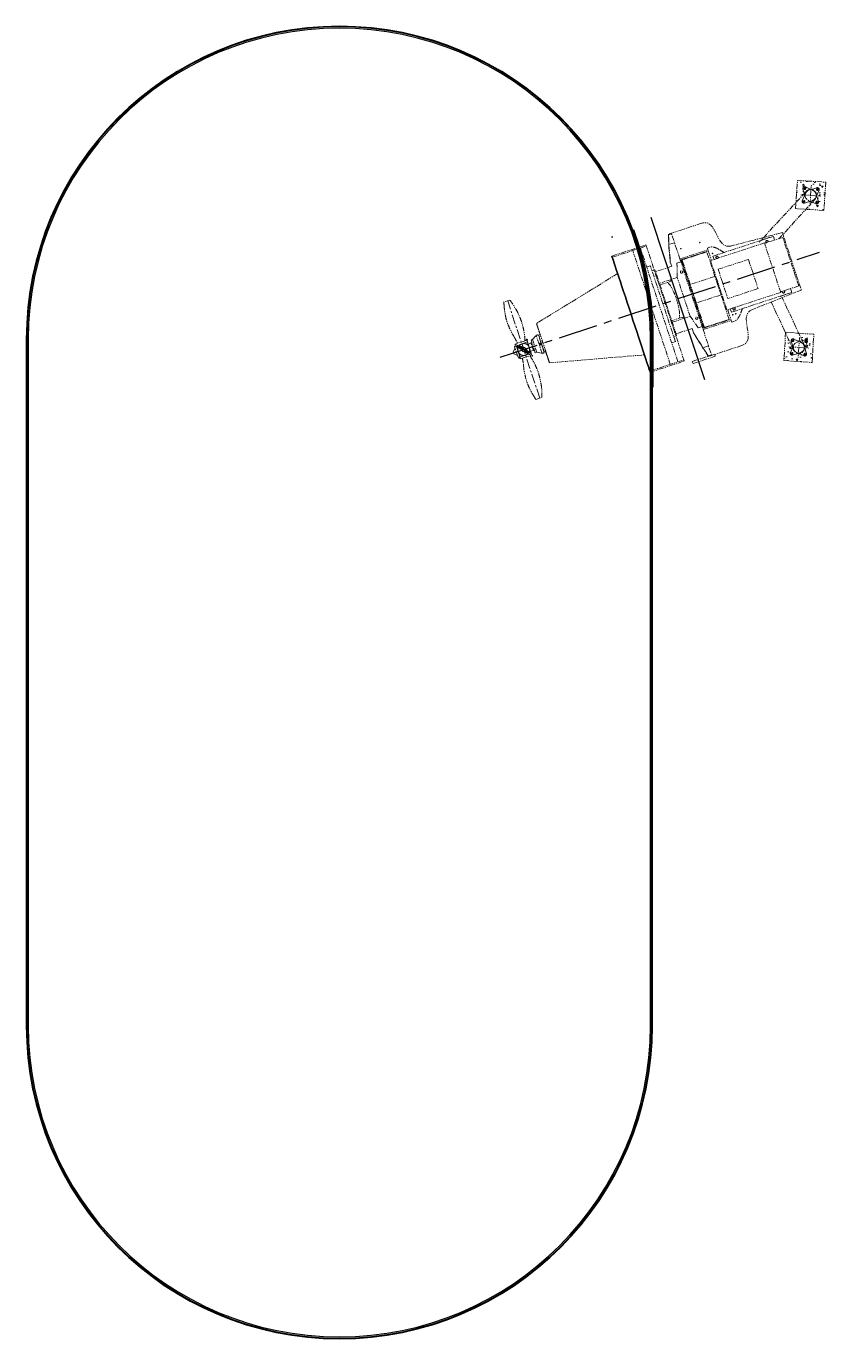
# Model space of a CAD drawing. Extents: x -1514 to 718, y -107 to 716.
# Drawn here: x -1514 to -1207, y 211 to 716 of the extents above.
import ezdxf

# ---------------------------------------------------------------- set-up
doc = ezdxf.new("R2010")
doc.units = 0
doc.header["$LTSCALE"] = 12
doc.header["$MEASUREMENT"] = 0
for name, pattern in [('CENTER', [2, 1.25, -0.25, 0.25, -0.25]), ('HIDDEN', [0.375, 0.25, -0.125]), ('PHANTOM2', [1.25, 0.625, -0.125, 0.125, -0.125, 0.125, -0.125])]:
    doc.linetypes.add(name, pattern=pattern)
for name, color, linetype, lineweight in [('AM_11', 92, 'PHANTOM2', 25), ('AM_7', 142, 'CENTER', 25), ('Equipment-AM_0', 7, 'CONTINUOUS', 50), ('Equipment-AM_11', 92, 'PHANTOM2', 25), ('Equipment-AM_2', 5, 'CONTINUOUS', 50), ('Equipment-AM_3', 6, 'HIDDEN', 25)]:
    doc.layers.add(name, color=color, linetype=linetype, lineweight=lineweight)
doc.layers.add('SHELL', color=40, linetype='CONTINUOUS')
doc.layers.add('TEXT', color=4, linetype='CONTINUOUS')

# ---------------------------------------------------------------- blocks, each defined once
blk = doc.blocks.new('A$C7E8F1151')
at = {"layer": 'AM_11', "lineweight": 18, "ltscale": 0.25}
h = blk.add_hatch(dxfattribs=at)
h.set_pattern_fill('AR-CONC', color=256, style=0)
h.set_pattern_definition([(50, (-256.126, -601.178), (7.1726, -0.62752), [0.75, -8.25]), (355, (-256.126, -601.178), (-1.387513, 7.52192), [0.6, -6.6]), (100.4514, (-255.528, -601.23), (5.78509, 6.8944), [0.6374, -7.01142]), (46.1842, (-256.126, -599.178), (10.67241, -1.65519), [1.125, -12.375]), (96.6356, (-255.236, -599.316), (9.34662, 9.74119), [0.9561, -10.51714]), (351.1842, (-256.126, -599.178), (9.34662, 9.74119), [0.9, -9.9]), (21, (-255.126, -599.678), (5.96907, -4.02619), [0.75, -8.25]), (326, (-255.126, -599.678), (2.433153, 7.2515), [0.6, -6.6]), (71.4514, (-254.6284, -600.013), (8.402224, 3.22531), [0.6374, -7.01142]), (37.5, (-256.1259, -601.1777), (0.1215986, 3.3289385), [0, -6.52, 0, -6.7, 0, -6.625]), (7.5, (-256.126, -601.1777), (2.630695, 3.944117), [0, -3.82, 0, -6.37, 0, -2.525]), (327.5, (-258.356, -601.1777), (5.338224, -0.225549), [0, -2.5, 0, -7.8, 0, -10.35]), (317.5, (-259.356, -601.1777), (5.831862, 1.00105), [0, -3.25, 0, -5.18, 0, -7.35])])
h.paths.add_polyline_path([(247.41, 65.65), (250.45, 71.21, 0.048096), (250.36, 71.53), (249.75, 73.05, -0.660247), (250.67, 73.97), (252.19, 73.36, 0.095714), (252.84, 73.24), (252.84, 73.13, -0.414201), (255.11, 70.87), (255.21, 70.87, 0.095714), (255.33, 70.21), (255.94, 68.7, -0.660247), (255.02, 67.78), (253.96, 68.2), (252.44, 65.44), (258.28, 65.44), (258.28, 76.31), (247.41, 76.31)])
h.paths.add_polyline_path([(255.64, 73.31, -1), (254.93, 73.31, -1)], flags=16)
h = blk.add_hatch(dxfattribs=at)
h.set_pattern_fill('AR-CONC', color=256, style=0)
h.set_pattern_definition([(50, (-256.126, -601.178), (7.1726, -0.62752), [0.75, -8.25]), (355, (-256.126, -601.178), (-1.38751, 7.52192), [0.6, -6.6]), (100.4514, (-255.528, -601.23), (5.78509, 6.8944), [0.6374, -7.01142]), (46.1842, (-256.126, -599.178), (10.67241, -1.65519), [1.125, -12.375]), (96.6356, (-255.236, -599.316), (9.34662, 9.74119), [0.9561, -10.51714]), (351.1842, (-256.126, -599.178), (9.34662, 9.74119), [0.9, -9.9]), (21, (-255.126, -599.678), (5.96907, -4.02619), [0.75, -8.25]), (326, (-255.126, -599.678), (2.43315, 7.2515), [0.6, -6.6]), (71.4514, (-254.6284, -600.013), (8.402224, 3.22531), [0.6374, -7.01142]), (37.5, (-256.1259, -601.1777), (0.1215986, 3.3289385), [0, -6.52, 0, -6.7, 0, -6.625]), (7.5, (-256.126, -601.1777), (2.630695, 3.944117), [0, -3.82, 0, -6.37, 0, -2.525]), (327.5, (-258.356, -601.1777), (5.338224, -0.225549), [0, -2.5, 0, -7.8, 0, -10.35]), (317.5, (-259.356, -601.1777), (5.831862, 1.00105), [0, -3.25, 0, -5.18, 0, -7.35])])
h.paths.add_polyline_path([(248.09, 6.83), (258.97, 6.83), (258.97, 17.7), (252.06, 17.7), (254.36, 14.82), (255.71, 15.36, -0.660247), (256.63, 14.44), (256.02, 12.92, 0.095714), (255.89, 12.26), (255.78, 12.26, -0.414172), (253.53, 10.01), (253.53, 9.9, 0.095714), (252.87, 9.78), (251.35, 9.17, -0.660247), (250.43, 10.09), (251.04, 11.6, 0.0164), (251.08, 11.71), (248.09, 15.39)])
h.paths.add_polyline_path([(255.62, 9.82, -1), (256.32, 9.82, -1)], flags=16)
for p, q in [((143.75, 80.51), (145.24, 81.14)), ((145.49, 81.76), (143.86, 77.75)), ((146.18, 81.48), (145.49, 81.76)), ((146.5, 82.27), (146.23, 81.61)), ((146.23, 81.61), (149.57, 80.26)), ((146.5, 82.27), (150.36, 80.71)), ((157.67, 83.1), (193.87, 77.62)), ((178.9, 40.58), (196.51, 84.16)), ((196.33, 83.72), (209.11, 78.56)), ((196.51, 84.16), (209.28, 79)), ((143.75, 80.51), (143.48, 79.85)), ((143.48, 79.85), (144.12, 78.37)), ((144.31, 77.57), (143.86, 77.75)), ((144.24, 76.68), (144.41, 77.11)), ((148.44, 74.99), (144.24, 76.68)), ((148.7, 75.64), (144.86, 77.2)), ((145.13, 78.88), (145.61, 80.07)), ((150.07, 75.98), (149.01, 76.41)), ((149.81, 78.37), (149.33, 77.18)), ((152, 79.6), (150.05, 74.78)), ((151.18, 78.72), (150.07, 75.98)), ((150.07, 75.98), (150.14, 75.91)), ((151.18, 78.72), (150.12, 79.15)), ((151.27, 78.72), (150.14, 75.91)), ((150.46, 75.78), (150.14, 75.91)), ((150.23, 79.99), (150.43, 79.91)), ((150.57, 80.25), (150.43, 79.91)), ((152.53, 79.38), (150.58, 74.57)), ((151.18, 78.72), (151.27, 78.72)), ((151.6, 78.59), (151.27, 78.72)), ((154.63, 79.68), (151.88, 72.89)), ((152.53, 79.38), (152, 79.6)), ((152.53, 79.38), (154.63, 79.68)), ((155.43, 79.36), (152.69, 72.57)), ((155.39, 79.06), (152.87, 72.8)), ((154.77, 79.62), (154.63, 79.68)), ((155.37, 79), (155.3, 79.03)), ((155.43, 79.36), (155.36, 79.39)), ((155.39, 79.06), (155.99, 78.89)), ((204, 80.63), (186.74, 37.91)), ((206.88, 79.46), (189.62, 36.75)), ((191.67, 35.42), (209.28, 79)), ((214.47, 78.09), (209.98, 66.96)), ((212.7, 79.74), (212.38, 78.94)), ((212.38, 78.94), (218.42, 76.5)), ((212.7, 79.74), (221.06, 76.36)), ((215.73, 66.46), (219.54, 75.91)), ((218.51, 76.61), (216.11, 73.54)), ((216.11, 73.42), (218.41, 76.37)), ((218.41, 76.37), (218.51, 76.61)), ((219.54, 75.91), (218.41, 76.37)), ((230.96, 71.58), (218.51, 76.61)), ((221.06, 76.36), (220.79, 75.69)), ((148.44, 74.99), (148.7, 75.64)), ((150.58, 74.57), (150.05, 74.78)), ((150.58, 74.57), (151.88, 72.89)), ((152.03, 72.83), (151.88, 72.89)), ((152.69, 72.57), (152.61, 72.6)), ((152.89, 72.87), (152.82, 72.9)), ((152.87, 72.8), (153.41, 72.51)), ((205.39, 71.78), (193.89, 43.31)), ((205.39, 71.78), (204, 72.34)), ((212.16, 67.93), (216.11, 73.42)), ((216.11, 73.54), (212.26, 68.19)), ((218.19, 72.57), (216.11, 73.42)), ((250.83, 71.91), (241.07, 54.07)), ((249.02, 70.87), (256.67, 70.87)), ((249.75, 73.05), (250.36, 71.53)), ((250.87, 73.31), (249.93, 73.31)), ((250.4, 73.78), (250.4, 72.85)), ((251.24, 73.74), (250.67, 73.97)), ((250.67, 73.97), (252.19, 73.36)), ((252.84, 66.99), (252.84, 74.76)), ((253.5, 73.36), (255.02, 73.97)), ((254.82, 73.31), (255.76, 73.31)), ((255.29, 73.78), (255.29, 72.85)), ((255.94, 73.05), (255.29, 71.41)), ((255.33, 71.53), (255.94, 73.05)), ((181.54, 47.12), (151.7, 68.33)), ((205.71, 69.41), (195.76, 44.8)), ((204.61, 69.85), (205.71, 69.41)), ((205.02, 39.96), (215.73, 66.46)), ((211.51, 66.34), (205.45, 68.79)), ((205.56, 40.25), (215.91, 65.88)), ((213.82, 65.94), (210.4, 61.69)), ((212.16, 67.93), (211.51, 66.34)), ((212.26, 68.19), (212.16, 67.93)), ((216.15, 65.61), (212.43, 56.41)), ((215.28, 65.35), (213.82, 65.94)), ((215.73, 66.46), (226.24, 62.22)), ((215.91, 65.88), (225.48, 62.01)), ((225.42, 61.87), (216.15, 65.61)), ((254.78, 69.71), (245.15, 52.11)), ((250.36, 70.21), (249.75, 68.7)), ((250.87, 68.43), (249.93, 68.43)), ((250.4, 67.96), (250.4, 68.9)), ((250.67, 67.78), (252.19, 68.38)), ((253.5, 68.38), (255.02, 67.78)), ((254.82, 68.43), (255.76, 68.43)), ((255.29, 67.96), (255.29, 68.9)), ((255.94, 68.7), (255.33, 70.21)), ((140.92, 60.04), (138.62, 60.97)), ((207.58, 62.15), (203.45, 63.82)), ((203.68, 64.41), (207.82, 62.74)), ((210.4, 61.69), (204.5, 47.09)), ((207.58, 62.15), (207.82, 62.74)), ((207.82, 62.74), (210.4, 61.69)), ((215.75, 65.37), (211.83, 55.67)), ((215.71, 65.38), (216.01, 65.27)), ((225.42, 61.87), (221.7, 52.67)), ((224.63, 58.23), (226.24, 62.22)), ((225.42, 61.87), (225.48, 62.01)), ((226.24, 62.22), (226.5, 62.87)), ((227.31, 62.55), (226.5, 62.87)), ((212.43, 56.41), (209.63, 49.48)), ((211.83, 55.67), (211.44, 54.69)), ((221.7, 52.67), (212.43, 56.41)), ((224.34, 58.35), (216.84, 39.8)), ((244.49, 50.21), (224.34, 58.35)), ((225.61, 57.83), (226.12, 59.08)), ((226.12, 59.08), (248.75, 49.93)), ((252.32, 48.8), (234.1, 57.5)), ((210.11, 51.41), (209.71, 50.43)), ((210.37, 51.3), (210.07, 51.42)), ((211.69, 54.59), (211.4, 54.71)), ((221.7, 52.67), (218.9, 45.73)), ((219.95, 42.96), (224.37, 53.92)), ((235.72, 49.33), (224.37, 53.92)), ((244.37, 51.7), (244.4, 51.78)), ((244.4, 51.78), (247.68, 50.45)), ((202.08, 42.98), (196.02, 45.42)), ((201.92, 48.14), (197.79, 49.8)), ((198.02, 50.39), (202.15, 48.72)), ((202.15, 48.72), (201.92, 48.14)), ((204.5, 47.09), (201.92, 48.14)), ((204.5, 47.09), (204.01, 41.66)), ((209.71, 50.43), (205.8, 40.73)), ((209.63, 49.48), (205.91, 40.28)), ((218.9, 45.73), (209.63, 49.48)), ((218.9, 45.73), (215.18, 36.53)), ((219.96, 48.05), (219.86, 48.1)), ((220.89, 50.33), (219.93, 47.96)), ((220.11, 47.89), (219.93, 47.96)), ((220.85, 50.24), (220.74, 50.29)), ((221.07, 50.26), (220.89, 50.33)), ((231.3, 38.38), (235.72, 49.33)), ((244.49, 50.21), (236.99, 31.66)), ((251.24, 47.26), (243.89, 29.09)), ((251.24, 47.26), (244.41, 50.02)), ((244.58, 29.62), (251.36, 46.42)), ((247.68, 50.45), (247.65, 50.38)), ((248.75, 49.93), (248.17, 48.5)), ((251.36, 46.42), (250.96, 46.58)), ((251.36, 46.42), (252.32, 48.8)), ((178.9, 40.58), (191.67, 35.42)), ((179.07, 41.01), (191.85, 35.85)), ((193.89, 43.31), (192.5, 43.87)), ((194.67, 45.25), (195.76, 44.8)), ((201.33, 41.12), (200.38, 34.6)), ((200.46, 34.69), (201.43, 41.39)), ((201.43, 41.39), (201.33, 41.12)), ((201.43, 41.39), (202.08, 42.98)), ((204.01, 41.66), (205.47, 41.07)), ((206.05, 40.63), (205.76, 40.74)), ((219.95, 42.96), (231.3, 38.38)), ((205.02, 39.96), (201.2, 30.51)), ((205.02, 39.96), (215.53, 35.71)), ((205.56, 40.25), (215.12, 36.39)), ((215.18, 36.53), (205.91, 40.28)), ((215.12, 36.39), (215.18, 36.53)), ((215.27, 35.06), (215.53, 35.71)), ((215.53, 35.71), (217.14, 39.68)), ((236.99, 31.66), (216.84, 39.8)), ((217.62, 38.05), (218.12, 39.29)), ((240.26, 28.91), (217.62, 38.05)), ((200.38, 34.6), (199.97, 30.73)), ((199.97, 30.73), (200.07, 30.97)), ((212.42, 25.7), (199.97, 30.73)), ((200.07, 30.97), (200.46, 34.69)), ((201.2, 30.51), (200.07, 30.97)), ((202.55, 33.85), (200.46, 34.69)), ((216.07, 34.73), (215.27, 35.06)), ((243.62, 27.24), (224.46, 33.65)), ((251.84, 10.77), (234.99, 31.5)), ((235.85, 30.61), (235.87, 30.68)), ((239.13, 29.28), (235.85, 30.61)), ((243.89, 29.09), (237.07, 31.84)), ((240.83, 30.32), (240.26, 28.91)), ((239.16, 29.35), (239.13, 29.28)), ((255.19, 13.78), (242.44, 29.73)), ((243.62, 27.24), (244.58, 29.62)), ((244.58, 29.62), (244.18, 29.79)), ((251.09, 15.18), (251.09, 14.24)), ((251.35, 15.36), (252.87, 14.75)), ((253.53, 16.15), (253.53, 8.38)), ((254.19, 14.75), (255.71, 15.36)), ((255.97, 15.18), (255.97, 14.24)), ((249.71, 12.26), (257.35, 12.26)), ((251.04, 12.92), (250.43, 14.44)), ((250.43, 10.09), (251.04, 11.6)), ((251.56, 14.71), (250.62, 14.71)), ((251.09, 9.35), (251.09, 10.29)), ((255.5, 14.71), (256.44, 14.71)), ((256.63, 10.09), (255.97, 11.73)), ((255.97, 9.35), (255.97, 10.29)), ((256.63, 14.44), (256.02, 12.92)), ((256.02, 11.6), (256.63, 10.09)), ((251.56, 9.82), (250.62, 9.82)), ((251.35, 9.17), (252.87, 9.78)), ((251.92, 9.4), (251.35, 9.17)), ((254.19, 9.78), (255.71, 9.17)), ((255.5, 9.82), (256.44, 9.82))]:
    blk.add_line(p, q, dxfattribs=at)
for points in [[(247.41, 76.31), (258.28, 76.31), (258.28, 65.44), (247.41, 65.44)], [(248.09, 6.83), (258.97, 6.83), (258.97, 17.7), (248.09, 17.7)]]:
    blk.add_lwpolyline(points, close=True, dxfattribs=at)
for centre, radius in [((153.69, 76.11), 0.197), ((250.4, 73.31), 0.354), ((252.84, 70.87), 2.11), ((255.29, 73.31), 0.354), ((250.4, 68.43), 0.354), ((255.29, 68.43), 0.354), ((213, 62.23), 0.453), ((226.7, 59.99), 0.131), ((227.06, 57.72), 0.409), ((227.79, 59.55), 0.131), ((205.99, 44.9), 0.453), ((217.41, 36.99), 0.131), ((219.24, 38.38), 0.409), ((251.09, 14.71), 0.354), ((251.09, 9.82), 0.354), ((253.53, 12.26), 2.11), ((255.97, 14.71), 0.354), ((255.97, 9.82), 0.354)]:
    blk.add_circle(centre, radius, dxfattribs=at)
for centre, radius, start, end in [((147.47, 78.63), 2.26, 40.0119, 195.9902), ((146.52, 79.7), 1.87, 95.3699, 99.7224), ((145.65, 77.85), 0.197, 102.25, 203.876), ((145.65, 77.85), 0.197, 203.876, 282.25), ((147.47, 78.63), 2.26, 213.9377, 22.2566), ((144.3, 84.1), 6.2, 282.25, 294.8856), ((144.3, 84.1), 6.59, 282.25, 288.0503), ((144.3, 84.1), 6.59, 288.0503, 310.75), ((144.3, 84.1), 6.2, 294.8856, 298.1144), ((144.3, 84.1), 6.2, 298.1144, 310.75), ((148.47, 79.26), 0.197, 310.75, 130.75), ((148.41, 77.55), 1.87, 275.3699, 279.7224), ((148.9, 78.74), 1.87, 36.2776, 40.6301), ((250.4, 73.31), 0.709, 68.1307, 201.8694), ((248.71, 70.87), 1.77, 338.1307, 21.8694), ((252.84, 70.87), 2.26, 328.966, 152.8628), ((252.84, 75.01), 1.77, 248.1307, 291.8694), ((255.29, 73.31), 0.709, 338.1307, 111.8694), ((256.98, 70.87), 1.77, 162.8539, 201.8694), ((256.98, 70.87), 1.77, 158.1307, 159.8426), ((255.29, 73.31), 0.709, 338.1307, 34.3457), ((250.4, 68.43), 0.709, 158.1307, 291.8694), ((252.84, 66.74), 1.77, 68.1307, 111.8694), ((255.29, 68.43), 0.709, 248.1308, 21.8694), ((227.06, 57.72), 0.472, 269.0395, 226.9605), ((245.56, 49.93), 0.472, 291.5312, 204.4688), ((245.56, 49.93), 0.409, 281.0207, 214.9793), ((219.24, 38.38), 0.472, 93.8419, 42.1581), ((237.97, 31.13), 0.472, 114.2378, 21.7622), ((237.97, 31.13), 0.409, 104.8773, 31.1227), ((251.09, 14.71), 0.709, 68.1306, 201.8693), ((255.97, 14.71), 0.709, 338.1307, 111.8693), ((249.39, 12.26), 1.77, 338.1307, 21.8693), ((253.53, 12.26), 2.25, 214.7511, 37.2528), ((253.53, 16.4), 1.77, 248.1306, 291.8694), ((257.66, 12.26), 1.77, 158.1307, 197.1462), ((257.66, 12.26), 1.77, 200.1575, 201.8693), ((251.09, 9.82), 0.709, 158.1307, 291.8694), ((253.53, 8.13), 1.77, 68.1306, 111.8694), ((255.97, 9.82), 0.709, 248.1307, 21.8693), ((255.97, 9.82), 0.709, 325.6544, 21.8693)]:
    blk.add_arc(centre, radius, start, end, dxfattribs=at)
blk.add_ellipse((202.84, 56.25), major_axis=(2.95, 7.3), ratio=0.260474, start_param=3.544308, end_param=5.880469, dxfattribs=at)
for centre in [(205.12, 36), (212.24, 33.13)]:
    blk.add_ellipse(centre, major_axis=(0.164, -0.066), ratio=0.409923, dxfattribs=at)
for points, knots in [([(147.77, 84.6), (147.92, 85.59), (148.12, 86.57), (148.62, 88.51), (148.92, 89.47), (149.6, 91.28), (149.98, 92.13), (150.78, 93.65), (151.18, 94.33), (151.78, 95.21), (151.94, 95.45), (152.27, 95.91), (152.45, 96.15), (152.6, 96.36)], [0, 0, 0, 0, 7.653732, 7.653732, 15.300348, 15.300348, 22.393792, 22.393792, 28.40915, 28.40915, 30.624819, 30.624819, 32.850872, 32.850872, 32.850872, 32.850872]), ([(155.67, 96.54), (155.63, 95.72), (155.56, 94.87), (155.34, 93.21), (155.2, 92.38), (154.85, 90.81), (154.65, 90.05), (154.2, 88.6), (153.94, 87.9), (153.4, 86.55), (153.1, 85.9), (152.46, 84.63), (152.11, 84.01), (151.38, 82.81), (150.99, 82.22), (150.39, 81.38), (150.19, 81.12), (149.99, 80.86)], [0, 0, 0, 0, 6.979555, 6.979555, 13.589523, 13.589523, 19.605925, 19.605925, 25.238521, 25.238521, 30.698867, 30.698867, 36.177533, 36.177533, 41.846552, 41.846552, 44.568185, 44.568185, 44.568185, 44.568185]), ([(145.61, 80.07), (145.64, 80.13), (145.66, 80.2), (145.72, 80.34), (145.75, 80.41), (145.8, 80.53), (145.83, 80.6), (145.88, 80.73), (145.9, 80.8), (145.95, 80.92), (145.98, 80.99), (146.03, 81.11), (146.05, 81.17), (146.09, 81.25), (146.1, 81.28), (146.12, 81.34), (146.13, 81.36), (146.15, 81.41), (146.16, 81.44), (146.18, 81.48), (146.19, 81.49), (146.2, 81.53), (146.21, 81.54), (146.21, 81.54)], [-7.209113, -7.209113, -7.209113, -7.209113, -6.686993, -6.686993, -6.164873, -6.164873, -5.595417, -5.595417, -5.02596, -5.02596, -4.311666, -4.311666, -3.597372, -3.597372, -3.090035, -3.090035, -2.582697, -2.582697, -1.937023, -1.937023, -1.291349, -1.291349, 0, 0, 0, 0]), ([(147.46, 80.89), (147.39, 80.9), (147.33, 80.9), (147.2, 80.91), (147.13, 80.9), (146.98, 80.9), (146.91, 80.89), (146.76, 80.86), (146.66, 80.84), (146.47, 80.77), (146.38, 80.73), (146.23, 80.65), (146.17, 80.6), (146.04, 80.5), (145.99, 80.44), (145.89, 80.34), (145.85, 80.28), (145.79, 80.18), (145.76, 80.13), (145.74, 80.09)], [2.052584, 2.052584, 2.052584, 2.052584, 2.543291, 2.543291, 3.04271, 3.04271, 3.54213, 3.54213, 4.243281, 4.243281, 4.944433, 4.944433, 5.501463, 5.501463, 6.058494, 6.058494, 6.568214, 6.568214, 6.897985, 6.897985, 6.897985, 6.897985]), ([(145.86, 81.78), (145.86, 81.79), (145.85, 81.8), (145.85, 81.82), (145.84, 81.83), (145.84, 81.86), (145.84, 81.86), (145.84, 81.88), (145.84, 81.88), (145.84, 81.9), (145.84, 81.9), (145.84, 81.9), (145.84, 81.91), (145.84, 81.91), (145.84, 81.91), (145.84, 81.92), (145.84, 81.92), (145.84, 81.92), (145.84, 81.93), (145.85, 81.93), (145.85, 81.94), (145.85, 81.95), (145.85, 81.96), (145.86, 81.99), (145.87, 82.01), (145.89, 82.04), (145.91, 82.05), (145.94, 82.08), (145.96, 82.1), (146, 82.11), (146.01, 82.11), (146.02, 82.11), (146.02, 82.11), (146.03, 82.11), (146.03, 82.11), (146.03, 82.11), (146.03, 82.11), (146.04, 82.11), (146.04, 82.11), (146.05, 82.11), (146.05, 82.11), (146.06, 82.11), (146.07, 82.11), (146.09, 82.1), (146.09, 82.1), (146.11, 82.09), (146.12, 82.09), (146.14, 82.07), (146.15, 82.06), (146.2, 82.01), (146.24, 81.96), (146.3, 81.88), (146.31, 81.86), (146.33, 81.84)], [0, 0, 0, 0, 0.737578, 0.737578, 1.29119, 1.29119, 1.485795, 1.485795, 1.579648, 1.579648, 1.616724, 1.616724, 1.635225, 1.635225, 1.653768, 1.653768, 1.672344, 1.672344, 1.690911, 1.690911, 1.728403, 1.728403, 1.803313, 1.803313, 2.103496, 2.103496, 2.41165, 2.41165, 2.804965, 2.804965, 2.891471, 2.891471, 2.90998, 2.90998, 2.928549, 2.928549, 2.947177, 2.947177, 2.965788, 2.965788, 3.003386, 3.003386, 3.078225, 3.078225, 3.377259, 3.377259, 3.750925, 3.750925, 4.871392, 4.871392, 8.233437, 8.233437, 9.167797, 9.167797, 9.167797, 9.167797]), ([(147.2, 81.98), (147.34, 82.61), (147.48, 83.25), (147.65, 84), (147.68, 84.13), (147.72, 84.35), (147.74, 84.45), (147.76, 84.56), (147.77, 84.58), (147.77, 84.6), (147.77, 84.61), (147.77, 84.62), (147.77, 84.63), (147.78, 84.63), (147.78, 84.63), (147.78, 84.63)], [0, 0, 0, 0, 5.000867, 5.000867, 6.021701, 6.021701, 6.787566, 6.787566, 6.931145, 6.931145, 6.993671, 6.993671, 7.02494, 7.02494, 7.030177, 7.030177, 7.030177, 7.030177]), ([(148.36, 79.42), (148.77, 79.69), (149.13, 79.93), (149.75, 80.33), (150.01, 80.49), (150.4, 80.73), (150.54, 80.82), (150.68, 80.89), (150.71, 80.91), (150.77, 80.93), (150.78, 80.93), (150.81, 80.93), (150.82, 80.94), (150.87, 80.93), (150.89, 80.93), (150.93, 80.91), (150.95, 80.9), (150.98, 80.87), (151, 80.84), (151.03, 80.78), (151.03, 80.75), (151.03, 80.7), (151.02, 80.68), (151.01, 80.65), (151.01, 80.64), (150.99, 80.61), (150.98, 80.6), (150.95, 80.56), (150.92, 80.54), (150.81, 80.44), (150.69, 80.35), (150.53, 80.22)], [0, 0, 0, 0, 6.995978, 6.995978, 13.62516, 13.62516, 19.677384, 19.677384, 22.584203, 22.584203, 23.212089, 23.212089, 23.684226, 23.684226, 24.084161, 24.084161, 24.272384, 24.272384, 24.626608, 24.626608, 24.980767, 24.980767, 25.333398, 25.333398, 25.749267, 25.749267, 26.59786, 26.59786, 29.139566, 29.139566, 34.936509, 34.936509, 34.936509, 34.936509]), ([(157.67, 83.1), (157.66, 83.08), (157.6, 82.92), (157.49, 82.64), (157.36, 82.33), (157.17, 81.85), (156.93, 81.24), (156.7, 80.67), (156.42, 79.98), (156.11, 79.21), (155.81, 78.44), (155.47, 77.6), (155.12, 76.74), (154.77, 75.88), (154.42, 75), (154.07, 74.15), (153.73, 73.3), (153.4, 72.48), (153.1, 71.75), (152.8, 71.01), (152.54, 70.36), (152.32, 69.84), (152.11, 69.31), (151.94, 68.91), (151.84, 68.65), (151.75, 68.43), (151.7, 68.32), (151.7, 68.33)], [3.162767, 3.162767, 3.162767, 3.162767, 3.494281, 3.494281, 3.494281, 3.864937, 3.864937, 3.864937, 4.218341, 4.218341, 4.218341, 4.571649, 4.571649, 4.571649, 4.924836, 4.924836, 4.924836, 5.277871, 5.277871, 5.277871, 5.630759, 5.630759, 5.630759, 5.983556, 5.983556, 5.983556, 6.283185, 6.283185, 6.283185, 6.283185]), ([(155.95, 78.9), (156.09, 79.26), (156.23, 79.59), (156.36, 79.91), (156.65, 80.63), (156.91, 81.25), (157.11, 81.75), (157.31, 82.25), (157.47, 82.63), (157.56, 82.85), (157.63, 83.01), (157.66, 83.1), (157.67, 83.1), (157.67, 83.1), (157.67, 83.1), (157.67, 83.1)], [2.0172, 2.0172, 2.0172, 2.0172, 2.175146, 2.175146, 2.175146, 2.528546, 2.528546, 2.528546, 2.881984, 2.881984, 2.881984, 3.141593, 3.141593, 3.141593, 3.162767, 3.162767, 3.162767, 3.162767]), ([(143.51, 74.08), (143.51, 74.08), (143.51, 74.08), (143.51, 74.08), (143.51, 74.08), (143.51, 74.09), (143.51, 74.09), (143.52, 74.09), (143.52, 74.09), (143.52, 74.1), (143.53, 74.1), (143.54, 74.12), (143.55, 74.14), (143.59, 74.2), (143.62, 74.25), (143.74, 74.43), (143.83, 74.57), (144.18, 75.15), (144.45, 75.58), (144.79, 76.14), (144.87, 76.27), (144.95, 76.4)], [0.111584, 0.111584, 0.111584, 0.111584, 0.113506, 0.113506, 0.117855, 0.117855, 0.135517, 0.135517, 0.152664, 0.152664, 0.204132, 0.204132, 0.349883, 0.349883, 0.786887, 0.786887, 2.097613, 2.097613, 6.029206, 6.029206, 7.178564, 7.178564, 7.178564, 7.178564]), ([(146.52, 77.58), (146.08, 77.48), (145.69, 77.39), (145.04, 77.24), (144.78, 77.18), (144.39, 77.1), (144.26, 77.08), (144.15, 77.07), (144.13, 77.07), (144.09, 77.08), (144.08, 77.07), (144.05, 77.09), (144.04, 77.09), (144.03, 77.1), (144.03, 77.1), (144.03, 77.1), (144.02, 77.1), (144.02, 77.11), (144.02, 77.11), (144.01, 77.11), (144.01, 77.11), (144.01, 77.12), (144.01, 77.12), (144, 77.13), (144, 77.13), (143.99, 77.15), (143.98, 77.16), (143.97, 77.19), (143.96, 77.21), (143.96, 77.25), (143.96, 77.27), (143.97, 77.3), (143.97, 77.31), (143.98, 77.33), (143.99, 77.34), (143.99, 77.35), (143.99, 77.36), (144, 77.37), (144, 77.37), (144, 77.38), (144.01, 77.38), (144.01, 77.38), (144.01, 77.39), (144.01, 77.39), (144.02, 77.39), (144.02, 77.4), (144.02, 77.4), (144.03, 77.41), (144.03, 77.41), (144.05, 77.43), (144.06, 77.44), (144.08, 77.45), (144.08, 77.45), (144.1, 77.47), (144.11, 77.47), (144.12, 77.48)], [0, 0, 0, 0, 6.62983, 6.62983, 12.890647, 12.890647, 18.667669, 18.667669, 20.086662, 20.086662, 20.807368, 20.807368, 20.892723, 20.892723, 20.934309, 20.934309, 20.95508, 20.95508, 20.975949, 20.975949, 20.996899, 20.996899, 21.017788, 21.017788, 21.059879, 21.059879, 21.230528, 21.230528, 21.563369, 21.563369, 21.831802, 21.831802, 22.027969, 22.027969, 22.143449, 22.143449, 22.184916, 22.184916, 22.226672, 22.226672, 22.247483, 22.247483, 22.268352, 22.268352, 22.289205, 22.289205, 22.331328, 22.331328, 22.415249, 22.415249, 22.750702, 22.750702, 23.165218, 23.165218, 23.92621, 23.92621, 23.92621, 23.92621]), ([(144.12, 77.48), (144.26, 77.54), (144.42, 77.62), (144.62, 77.71), (144.66, 77.72), (144.72, 77.74), (144.72, 77.75), (144.73, 77.75), (144.74, 77.75), (144.75, 77.76), (144.75, 77.76), (144.76, 77.76), (144.76, 77.76), (144.76, 77.76), (144.76, 77.76), (144.77, 77.77), (144.77, 77.77), (144.78, 77.77), (144.78, 77.77), (144.8, 77.78), (144.8, 77.78), (144.82, 77.79), (144.82, 77.79), (144.83, 77.79), (144.84, 77.8), (144.86, 77.8), (144.86, 77.81), (144.87, 77.81)], [0, 0, 0, 0, 2.754026, 2.754026, 3.365867, 3.365867, 3.440775, 3.440775, 3.475243, 3.475243, 3.509883, 3.509883, 3.527141, 3.527141, 3.544423, 3.544423, 3.579562, 3.579562, 3.614272, 3.614272, 3.755656, 3.755656, 3.893403, 3.893403, 4.306667, 4.306667, 4.926361, 4.926361, 4.926361, 4.926361]), ([(144.66, 77.72), (144.66, 77.73), (144.66, 77.73), (144.68, 77.78), (144.71, 77.83), (144.76, 77.96), (144.78, 78.03), (144.83, 78.15), (144.86, 78.21), (144.91, 78.35), (144.94, 78.42), (144.99, 78.54), (145.02, 78.61), (145.07, 78.75), (145.1, 78.82), (145.13, 78.88)], [17.950022, 17.950022, 17.950022, 17.950022, 18.015599, 18.015599, 18.729893, 18.729893, 19.444187, 19.444187, 20.013643, 20.013643, 20.5831, 20.5831, 21.105219, 21.105219, 21.627339, 21.627339, 21.627339, 21.627339]), ([(146.05, 77.75), (145.75, 77.66), (145.46, 77.57), (145.06, 77.45), (144.93, 77.4), (144.81, 77.36), (144.78, 77.35), (144.78, 77.35)], [0, 0, 0, 0, 5.002777, 5.002777, 8.171649, 8.171649, 9.875996, 9.875996, 9.875996, 9.875996]), ([(144.87, 77.81), (144.99, 77.86), (145.3, 78), (145.73, 78.23), (145.89, 78.31), (146.15, 78.48), (146.24, 78.54), (146.3, 78.59), (146.31, 78.6), (146.31, 78.61)], [0, 0, 0, 0, 10.042656, 10.042656, 16.647032, 16.647032, 25.331588, 25.331588, 26.745122, 26.745122, 26.745122, 26.745122]), ([(145.21, 78.77), (145.19, 78.72), (145.18, 78.68), (145.16, 78.56), (145.15, 78.49), (145.14, 78.35), (145.14, 78.27), (145.16, 78.11), (145.18, 78.03), (145.2, 77.96), (145.2, 77.96), (145.2, 77.96)], [7.257883, 7.257883, 7.257883, 7.257883, 7.587654, 7.587654, 8.097374, 8.097374, 8.654405, 8.654405, 9.211436, 9.211436, 9.221335, 9.221335, 9.221335, 9.221335]), ([(145.53, 77.35), (145.55, 77.32), (145.57, 77.3), (145.64, 77.22), (145.69, 77.17), (145.79, 77.09), (145.84, 77.04), (145.89, 77)], [10.896354, 10.896354, 10.896354, 10.896354, 11.113158, 11.113158, 11.612577, 11.612577, 12.103284, 12.103284, 12.103284, 12.103284]), ([(146.31, 78.61), (146.43, 78.72), (146.55, 78.83), (146.64, 78.92), (146.78, 79.06), (146.89, 79.16), (146.92, 79.19)], [0.5349784, 0.5349784, 0.5349784, 0.5349784, 0.7267187, 0.7267187, 0.7267187, 1, 1, 1, 1]), ([(146.92, 79.19), (146.98, 79.25), (147.05, 79.3), (147.12, 79.33), (147.17, 79.36), (147.22, 79.38), (147.28, 79.39)], [0, 0, 0, 0, 0.5061072, 0.5061072, 0.5061072, 0.8602727, 0.8602727, 0.8602727, 0.8602727]), ([(147.47, 76.36), (147.54, 76.35), (147.61, 76.35), (147.74, 76.35), (147.81, 76.35), (147.95, 76.36), (148.03, 76.36), (148.18, 76.39), (148.28, 76.42), (148.47, 76.48), (148.56, 76.52), (148.7, 76.61), (148.77, 76.65), (148.89, 76.75), (148.95, 76.81), (149.04, 76.91), (149.09, 76.97), (149.15, 77.08), (149.17, 77.12), (149.19, 77.16)], [16.208453, 16.208453, 16.208453, 16.208453, 16.69916, 16.69916, 17.198579, 17.198579, 17.697998, 17.697998, 18.399149, 18.399149, 19.100301, 19.100301, 19.657332, 19.657332, 20.214362, 20.214362, 20.724082, 20.724082, 21.053853, 21.053853, 21.053853, 21.053853]), ([(147.52, 79.45), (147.55, 79.46), (147.57, 79.46), (147.66, 79.49), (147.73, 79.51), (148.02, 79.59), (148.23, 79.67), (148.93, 79.94), (149.41, 80.17), (149.87, 80.42), (149.96, 80.47), (150.04, 80.51)], [0, 0, 0, 0, 0.449507, 0.449507, 1.797254, 1.797254, 5.841303, 5.841303, 14.80828, 14.80828, 17.264303, 17.264303, 17.264303, 17.264303]), ([(148.01, 78.06), (147.96, 78), (147.89, 77.96), (147.82, 77.92), (147.77, 77.89), (147.71, 77.87), (147.65, 77.86)], [0, 0, 0, 0, 0.5061072, 0.5061072, 0.5061072, 0.8672445, 0.8672445, 0.8672445, 0.8672445]), ([(148.95, 78.96), (148.9, 78.91), (148.84, 78.86), (148.79, 78.8), (148.7, 78.72), (148.61, 78.63), (148.53, 78.55), (148.4, 78.43), (148.28, 78.32), (148.19, 78.23), (148.1, 78.14), (148.04, 78.08), (148.01, 78.06)], [0.3542157, 0.3542157, 0.3542157, 0.3542157, 0.446679, 0.446679, 0.446679, 0.5884091, 0.5884091, 0.5884091, 0.7967182, 0.7967182, 0.7967182, 1, 1, 1, 1]), ([(149.57, 79.71), (149.57, 79.71), (149.56, 79.7), (149.5, 79.67), (149.43, 79.62), (149.23, 79.49), (149.09, 79.4), (148.72, 79.15), (148.48, 78.98), (148.19, 78.78), (148.14, 78.75), (148.1, 78.72)], [14.726358, 14.726358, 14.726358, 14.726358, 15.953512, 15.953512, 18.610397, 18.610397, 22.145019, 22.145019, 26.877729, 26.877729, 27.74245, 27.74245, 27.74245, 27.74245]), ([(149.33, 77.18), (149.3, 77.12), (149.27, 77.05), (149.22, 76.91), (149.19, 76.85), (149.14, 76.72), (149.11, 76.65), (149.06, 76.52), (149.03, 76.45), (148.98, 76.33), (148.95, 76.26), (148.9, 76.14), (148.88, 76.08), (148.85, 76.01), (148.84, 75.97), (148.81, 75.91), (148.8, 75.89), (148.78, 75.84), (148.77, 75.82), (148.76, 75.78), (148.75, 75.76), (148.74, 75.72), (148.73, 75.71), (148.73, 75.71)], [7.209113, 7.209113, 7.209113, 7.209113, 7.731233, 7.731233, 8.253353, 8.253353, 8.822809, 8.822809, 9.392266, 9.392266, 10.10656, 10.10656, 10.820854, 10.820854, 11.328191, 11.328191, 11.835529, 11.835529, 12.481203, 12.481203, 13.126878, 13.126878, 14.418226, 14.418226, 14.418226, 14.418226]), ([(150.53, 80.22), (150.4, 80.12), (150.18, 79.96), (149.71, 79.6), (149.5, 79.44), (149.18, 79.17), (149.06, 79.06), (148.95, 78.96)], [0, 0, 0, 0, 4.730935, 4.730935, 8.359402, 8.359402, 10.638255, 10.638255, 10.638255, 10.638255]), ([(149.23, 80.09), (149.22, 80.1), (149.21, 80.11), (149.15, 80.17), (149.1, 80.21), (149.05, 80.25)], [-2.6470738, -2.6470738, -2.6470738, -2.6470738, -2.5432912, -2.5432912, -2.0525844, -2.0525844, -2.0525844, -2.0525844]), ([(149.73, 78.48), (149.74, 78.53), (149.76, 78.57), (149.78, 78.69), (149.79, 78.76), (149.8, 78.9), (149.8, 78.98), (149.78, 79.14), (149.76, 79.22), (149.72, 79.37), (149.68, 79.46), (149.64, 79.55)], [-6.897985, -6.897985, -6.897985, -6.897985, -6.568214, -6.568214, -6.058494, -6.058494, -5.501463, -5.501463, -4.944433, -4.944433, -4.290403, -4.290403, -4.290403, -4.290403]), ([(150.4, 79.85), (150.4, 79.85), (150.4, 79.84), (150.38, 79.8), (150.38, 79.78), (150.36, 79.74), (150.35, 79.72), (150.33, 79.67), (150.32, 79.64), (150.3, 79.58), (150.28, 79.55), (150.25, 79.47), (150.23, 79.42), (150.18, 79.29), (150.15, 79.22), (150.1, 79.1), (150.08, 79.04), (150.02, 78.91), (149.99, 78.84), (149.94, 78.71), (149.92, 78.64), (149.86, 78.51), (149.83, 78.44), (149.81, 78.37)], [0, 0, 0, 0, 1.291349, 1.291349, 1.937023, 1.937023, 2.582697, 2.582697, 3.090035, 3.090035, 3.597372, 3.597372, 4.311666, 4.311666, 5.02596, 5.02596, 5.595417, 5.595417, 6.164873, 6.164873, 6.686993, 6.686993, 7.209113, 7.209113, 7.209113, 7.209113]), ([(153.98, 75.99), (153.97, 75.96), (153.95, 75.92), (153.89, 75.86), (153.85, 75.84), (153.78, 75.81), (153.74, 75.8), (153.65, 75.8), (153.61, 75.8), (153.54, 75.83), (153.5, 75.86), (153.44, 75.92), (153.42, 75.95), (153.39, 76.02), (153.38, 76.07), (153.38, 76.15), (153.39, 76.19), (153.4, 76.23)], [1.206037, 1.206037, 1.206037, 1.206037, 1.507546, 1.507546, 1.809055, 1.809055, 2.110565, 2.110565, 2.412074, 2.412074, 2.713584, 2.713584, 3.015093, 3.015093, 3.316602, 3.316602, 3.618111, 3.618111, 3.618111, 3.618111]), ([(153.4, 76.23), (153.41, 76.27), (153.44, 76.3), (153.5, 76.36), (153.53, 76.39), (153.61, 76.42), (153.65, 76.43), (153.73, 76.43), (153.77, 76.42), (153.81, 76.4), (153.85, 76.39), (153.88, 76.37), (153.94, 76.31), (153.97, 76.27), (154, 76.2), (154.01, 76.16), (154.01, 76.07), (154, 76.03), (153.98, 75.99)], [3.618111, 3.618111, 3.618111, 3.618111, 3.91962, 3.91962, 4.221129, 4.221129, 4.522639, 4.522639, 4.824148, 4.824148, 4.824148, 5.125658, 5.125658, 5.427168, 5.427168, 5.728677, 5.728677, 6.030186, 6.030186, 6.030186, 6.030186]), ([(153.81, 76.06), (153.81, 76.05), (153.8, 76.03), (153.77, 76.01), (153.76, 76), (153.73, 75.98), (153.71, 75.98), (153.68, 75.98), (153.66, 75.98), (153.63, 76), (153.61, 76.01), (153.59, 76.03), (153.58, 76.05), (153.57, 76.08), (153.56, 76.09), (153.56, 76.13), (153.56, 76.15), (153.57, 76.16)], [0.500823, 0.500823, 0.500823, 0.500823, 0.626029, 0.626029, 0.751235, 0.751235, 0.876441, 0.876441, 1.001647, 1.001647, 1.126853, 1.126853, 1.252058, 1.252058, 1.377264, 1.377264, 1.50247, 1.50247, 1.50247, 1.50247]), ([(153.57, 76.16), (153.58, 76.18), (153.59, 76.19), (153.61, 76.22), (153.63, 76.23), (153.66, 76.24), (153.67, 76.24), (153.71, 76.24), (153.73, 76.24), (153.74, 76.23), (153.76, 76.23), (153.77, 76.22), (153.8, 76.19), (153.81, 76.18), (153.82, 76.15), (153.82, 76.13), (153.82, 76.1), (153.82, 76.08), (153.81, 76.06)], [1.50247, 1.50247, 1.50247, 1.50247, 1.627676, 1.627676, 1.752882, 1.752882, 1.878088, 1.878088, 2.003293, 2.003293, 2.003293, 2.128499, 2.128499, 2.253705, 2.253705, 2.378911, 2.378911, 2.504117, 2.504117, 2.504117, 2.504117]), ([(155.36, 79.39), (155.36, 79.39), (155.35, 79.39), (155.32, 79.4), (155.29, 79.41), (155.24, 79.43), (155.21, 79.44), (155.13, 79.46), (155.1, 79.48), (155.02, 79.51), (154.98, 79.52), (154.91, 79.56), (154.88, 79.57), (154.83, 79.6), (154.81, 79.61), (154.78, 79.62), (154.77, 79.62), (154.77, 79.62)], [1.206037, 1.206037, 1.206037, 1.206037, 1.507546, 1.507546, 1.809055, 1.809055, 2.110565, 2.110565, 2.412074, 2.412074, 2.713584, 2.713584, 3.015093, 3.015093, 3.316602, 3.316602, 3.618111, 3.618111, 3.618111, 3.618111]), ([(138.84, 62.3), (138.85, 62.33), (138.85, 62.37), (138.87, 62.48), (138.88, 62.57), (138.93, 62.93), (138.97, 63.2), (139.11, 64.11), (139.24, 64.76), (139.58, 66.13), (139.79, 66.84), (140.3, 68.26), (140.6, 68.96), (141.27, 70.4), (141.66, 71.14), (142.53, 72.62), (143.01, 73.37), (143.52, 74.09)], [0, 0, 0, 0, 0.258954, 0.258954, 0.967067, 0.967067, 3.091197, 3.091197, 8.168401, 8.168401, 13.861536, 13.861536, 19.634196, 19.634196, 25.990864, 25.990864, 32.776571, 32.776571, 32.776571, 32.776571]), ([(147.73, 75.27), (147.65, 74.49), (147.53, 73.7), (147.22, 72.14), (147.03, 71.36), (146.6, 69.88), (146.36, 69.16), (145.83, 67.79), (145.54, 67.12), (144.91, 65.83), (144.58, 65.2), (143.86, 63.98), (143.48, 63.38), (142.66, 62.2), (142.23, 61.62), (141.5, 60.71), (141.21, 60.37), (140.92, 60.04)], [0, 0, 0, 0, 6.500421, 6.500421, 12.705482, 12.705482, 18.459999, 18.459999, 23.963683, 23.963683, 29.413797, 29.413797, 34.989241, 34.989241, 40.854187, 40.854187, 44.569308, 44.569308, 44.569308, 44.569308]), ([(148.57, 75.31), (148.6, 75.13), (148.61, 74.99), (148.63, 74.85), (148.63, 74.81), (148.62, 74.75), (148.62, 74.74), (148.62, 74.72), (148.61, 74.7), (148.59, 74.66), (148.58, 74.64), (148.54, 74.61), (148.51, 74.59), (148.45, 74.57), (148.42, 74.57), (148.36, 74.58), (148.34, 74.59), (148.31, 74.61), (148.29, 74.62), (148.27, 74.64), (148.26, 74.65), (148.24, 74.68), (148.23, 74.7), (148.21, 74.75), (148.2, 74.79), (148.16, 74.92), (148.13, 75.01), (148.1, 75.12)], [0.404539, 0.404539, 0.404539, 0.404539, 5.785347, 5.785347, 8.671714, 8.671714, 9.257734, 9.257734, 9.698493, 9.698493, 10.055867, 10.055867, 10.428098, 10.428098, 10.728524, 10.728524, 11.0358, 11.0358, 11.365764, 11.365764, 11.833515, 11.833515, 12.836562, 12.836562, 15.842159, 15.842159, 19.602933, 19.602933, 19.602933, 19.602933]), ([(151.7, 68.33), (151.7, 68.33), (151.7, 68.33), (151.7, 68.34), (151.72, 68.38), (151.8, 68.59), (151.93, 68.93), (152.07, 69.28), (152.27, 69.76), (152.51, 70.37), (152.75, 70.97), (153.03, 71.68), (153.35, 72.46), (153.36, 72.48), (153.37, 72.51), (153.38, 72.53)], [0, 0, 0, 0, 0.053169, 0.053169, 0.053169, 0.406064, 0.406064, 0.406064, 0.759992, 0.759992, 0.759992, 1.11384, 1.11384, 1.11384, 1.124392, 1.124392, 1.124392, 1.124392]), ([(152.03, 72.83), (152.03, 72.83), (152.04, 72.83), (152.07, 72.82), (152.09, 72.82), (152.14, 72.8), (152.18, 72.79), (152.25, 72.76), (152.29, 72.74), (152.33, 72.73), (152.36, 72.71), (152.4, 72.7), (152.47, 72.67), (152.5, 72.65), (152.55, 72.63), (152.58, 72.62), (152.61, 72.6), (152.61, 72.6), (152.61, 72.6)], [3.618111, 3.618111, 3.618111, 3.618111, 3.91962, 3.91962, 4.221129, 4.221129, 4.522639, 4.522639, 4.824148, 4.824148, 4.824148, 5.125658, 5.125658, 5.427168, 5.427168, 5.728677, 5.728677, 6.030186, 6.030186, 6.030186, 6.030186])]:
    blk.add_open_spline(points, degree=3, knots=knots, dxfattribs=at)
for points in [[(152.6, 96.36), (152.86, 96.72), (153.12, 97.1), (153.37, 97.47)], [(145.94, 81.58), (145.91, 81.65), (145.88, 81.72), (145.86, 81.78)], [(145.36, 77.97), (145.42, 77.99), (145.51, 78.01), (145.6, 78.04)], [(147.65, 77.86), (147.25, 77.76), (146.87, 77.67), (146.52, 77.58)], [(147.28, 79.39), (147.36, 79.41), (147.44, 79.43), (147.52, 79.45)], [(234.1, 57.5), (228.27, 60.28), (237, 69.14), (230.96, 71.58)], [(138.62, 60.97), (138.7, 61.42), (138.78, 61.86), (138.84, 62.3)], [(229.37, 60.09), (228.93, 61.2), (228.33, 62.13), (227.31, 62.55)], [(230.26, 57.41), (229.96, 58.31), (229.71, 59.25), (229.37, 60.09)], [(224.46, 33.65), (218.33, 35.7), (218.47, 23.25), (212.42, 25.7)], [(221.76, 36.38), (220.93, 35.94), (220.09, 35.43), (219.26, 35.06)], [(219.26, 35.06), (218.17, 34.57), (217.1, 34.32), (216.07, 34.73)]]:
    blk.add_open_spline(points, degree=3, dxfattribs=at)
at = {"layer": 'AM_7', "lineweight": 18, "ltscale": 0.25}
blk.add_line((154.84, 96.88), (140.09, 60.37), dxfattribs=at)
at = {"layer": 'AM_7'}
blk.add_line((138.66, 82.18), (258.4, 33.8), dxfattribs=at)
at = {"layer": 'Equipment-AM_0', "elevation": 0.01}
blk.add_lwpolyline([(197.83, 89.8), (196.61, 71.26, -0.010843), (196.15, 65.99, -0.078144), (186.35, 30.02, -0.078144)], format="xyb", dxfattribs=at)
at = {"layer": 'Equipment-AM_11', "lineweight": 18, "ltscale": 0.25}
blk.add_line((153.37, 97.47), (155.67, 96.54), dxfattribs=at)
at = {"layer": 'Equipment-AM_3'}
for p, q in [((197.33, 89.83, 0.01), (197.83, 89.8, 0.01)), ((178.25, 33.25, 0.01), (178.73, 33.1, 0.01))]:
    blk.add_line(p, q, dxfattribs=at)
at = {"layer": 'Equipment-AM_3', "elevation": 0.01}
blk.add_lwpolyline([(197.33, 89.83), (196.11, 71.29, -0.010822), (195.65, 66.05, -0.078267), (185.87, 30.17, -0.078267)], format="xyb", dxfattribs=at)

msp = doc.modelspace()

# ---------------------------------------------------------------- linework, layer by layer
at = {"layer": 'SHELL'}
for points in [[(-1273.6, 595.69, 1), (-1514.1, 595.69), (-1514.1, 331.69, 1), (-1273.6, 331.69)], [(-1273.85, 595.69, 1), (-1513.85, 595.69), (-1513.85, 331.69, 1), (-1273.85, 331.69)], [(-1274.35, 595.69, 1), (-1513.35, 595.69), (-1513.35, 331.69, 1), (-1274.35, 331.69)]]:
    msp.add_lwpolyline(points, format="xyb", close=True, dxfattribs=at)
at = {"layer": 'TEXT', "extrusion": (0.221139, -0.671638, 0.707107)}
msp.add_line((-1253.56, 580.01, 18.65), (-1274.09, 642.38, 84.31), dxfattribs=at)
at = {"layer": 'TEXT', "extrusion": (-0.949839, -0.312738, -2.22045e-16)}
msp.add_circle((-975.78, 51.48, 1028.26), 23.5, dxfattribs=at)

# ---------------------------------------------------------------- block references
at = {"layer": 'Equipment-AM_2', "xscale": -1, "rotation": 176.2243001557875}
msp.add_blockref('A$C7E8F1151', (-1465.03, 679.86), dxfattribs=at)

doc.saveas('drawing.dxf')
